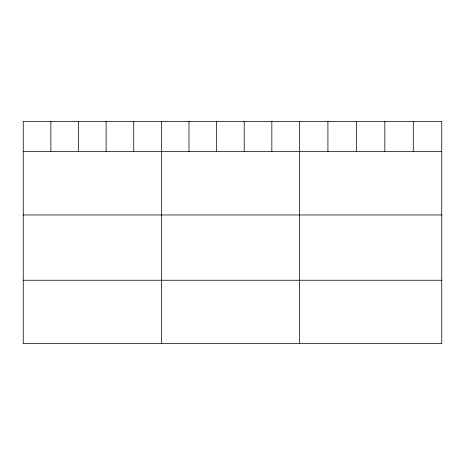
<?xml version="1.0" encoding="UTF-8"?>
<svg xmlns="http://www.w3.org/2000/svg" width="465" height="465" viewBox="0 0 465 465"><rect width="100%" height="100%" fill="white"/><g stroke="black" fill="none" stroke-linecap="round" stroke-linejoin="round"><path stroke-width="0.7" d="M441.75 151.584L441.75 343.641L23.25 343.641L23.25 121.359L441.75 121.359L441.75 151.584L23.25 151.584M23.25 214.964L441.75 214.964M23.25 280.261L441.75 280.261M413.292 121.359L413.292 151.584M384.834 121.359L384.834 151.584M356.376 121.359L356.376 151.584M327.918 121.359L327.918 151.584M299.46 121.359L299.46 343.641M271.839 121.359L271.839 151.584M244.218 121.359L244.218 151.584M216.597 121.359L216.597 151.584M188.976 121.359L188.976 151.584M161.355 121.359L161.355 343.641M133.734 121.359L133.734 151.584M106.113 121.359L106.113 151.584M78.492 121.359L78.492 151.584M50.871 121.359L50.871 151.584"/></g></svg>
